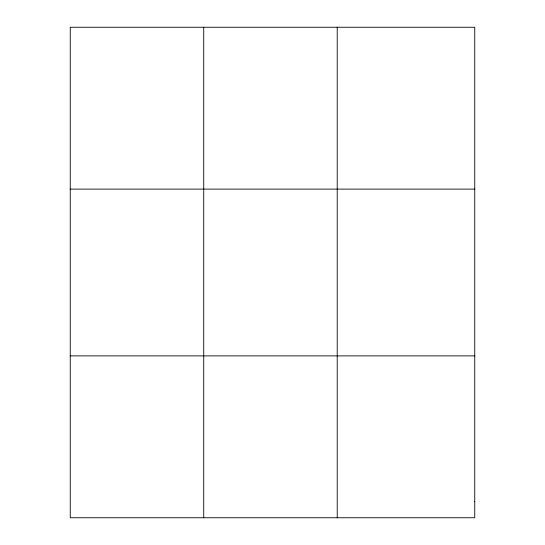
<?xml version="1.0" encoding="UTF-8"?>
<svg xmlns="http://www.w3.org/2000/svg" width="545" height="545" viewBox="0 0 545 545"><rect width="100%" height="100%" fill="white"/><g stroke="black" fill="none" stroke-linecap="round" stroke-linejoin="round"><path stroke-width="0.82" d="M203.735 517.75L203.735 27.25M337.219 517.75L337.219 27.25M70.251 189.115L474.75 189.115M70.251 355.885L474.75 355.885M474.75 501.564L474.75 517.75L70.251 517.75L70.251 27.25L474.75 27.25L474.75 501.564"/></g></svg>
